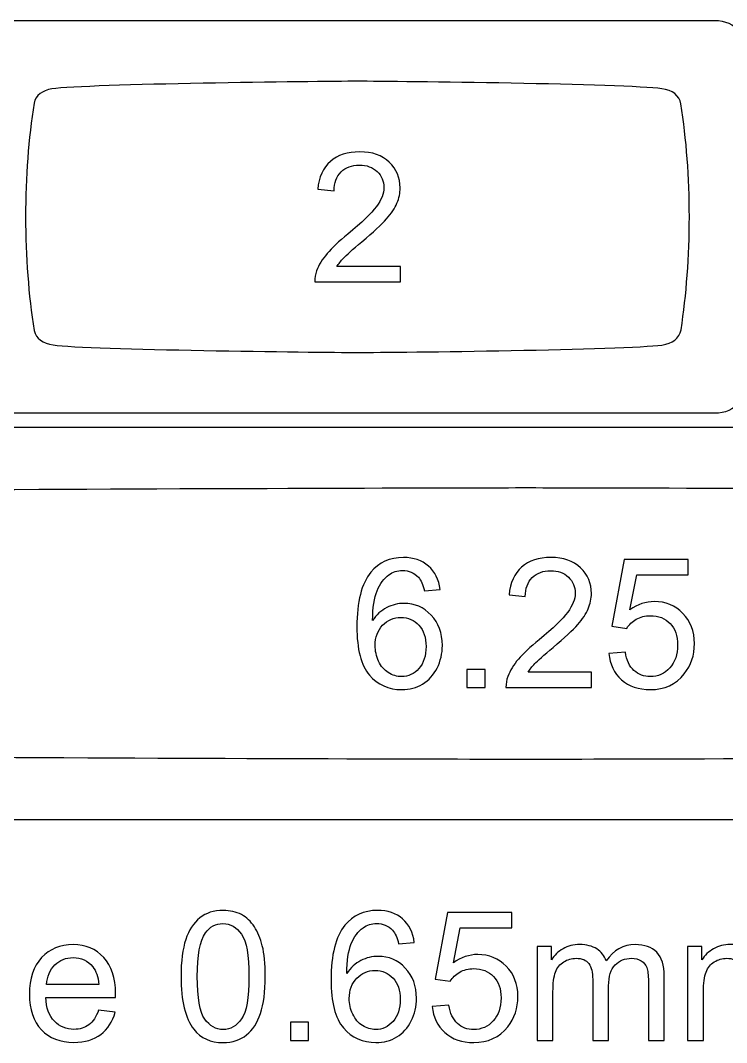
# Model space of a CAD drawing. Header units: millimetres. Extents: x -493 to 473, y -489 to 489.
# Drawn here: x -336.4 to -303.31, y 401.04 to 448.91 of the extents above; entities that cross this region are included whole.
import ezdxf

# ---------------------------------------------------------------- set-up
doc = ezdxf.new("R2010")
doc.units = ezdxf.units.MM
doc.header["$MEASUREMENT"] = 0
doc.layers.add('Layer 1', color=7, linetype='Continuous')

msp = doc.modelspace()

# ---------------------------------------------------------------- linework, layer by layer
at = {"layer": 'Layer 1', "color": 169}
for points in [[(-337.3605, 430.5147), (-337.3605, 430.5147), (-303.8531, 430.5147), (-303.8531, 430.5147), (-303.8531, 430.5147), (-302.9476, 430.5147), (-302.2068, 431.2555), (-302.2068, 432.161), (-302.2068, 432.161), (-302.2068, 432.161), (-302.2068, 447.2684), (-302.2068, 447.2684), (-302.2068, 447.2684), (-302.2068, 448.1739), (-302.9476, 448.9147), (-303.8531, 448.9147), (-303.8531, 448.9147), (-303.8531, 448.9147), (-337.3605, 448.9147), (-337.3605, 448.9147), (-337.3605, 448.9147), (-338.266, 448.9147), (-339.0068, 448.1739), (-339.0068, 447.2684), (-339.0068, 447.2684), (-339.0068, 447.2684), (-339.0068, 432.161), (-339.0068, 432.161), (-339.0068, 432.161), (-339.0068, 431.2555), (-338.266, 430.5147), (-337.3605, 430.5147)], [(-368.5793, 411.4647), (-368.5793, 411.4647), (-256.8717, 411.4647), (-256.8717, 411.4647), (-256.8717, 411.4647), (-255.9665, 411.4647), (-255.2255, 412.2055), (-255.2255, 413.111), (-255.2255, 413.111), (-255.2255, 413.111), (-255.2255, 428.2184), (-255.2255, 428.2184), (-255.2255, 428.2184), (-255.2255, 429.1239), (-255.9665, 429.8647), (-256.8717, 429.8647), (-256.8717, 429.8647), (-256.8717, 429.8647), (-368.5793, 429.8647), (-368.5793, 429.8647), (-368.5793, 429.8647), (-369.4845, 429.8647), (-370.2255, 429.1239), (-370.2255, 428.2184), (-370.2255, 428.2184), (-370.2255, 428.2184), (-370.2255, 413.111), (-370.2255, 413.111), (-370.2255, 413.111), (-370.2255, 412.2055), (-369.4845, 411.4647), (-368.5793, 411.4647)]]:
    msp.add_open_spline(points, degree=3, knots=[0, 0, 0, 0, 0.1111111, 0.1111111, 0.1111111, 0.1111111, 0.2222222, 0.2222222, 0.2222222, 0.2222222, 0.3333333, 0.3333333, 0.3333333, 0.3333333, 0.4444444, 0.4444444, 0.4444444, 0.4444444, 0.5555556, 0.5555556, 0.5555556, 0.5555556, 0.6666667, 0.6666667, 0.6666667, 0.6666667, 0.7777778, 0.7777778, 0.7777778, 0.7777778, 1, 1, 1, 1], dxfattribs=at)
at = {"layer": 'Layer 1', "color": 159}
for points in [[(-320.6068, 446.0641), (-318.7245, 446.0637), (-308.025, 445.9416), (-306.351, 445.716), (-306.351, 445.716), (-306.351, 445.716), (-306.351, 445.716), (-306.351, 445.716), (-306.351, 445.716), (-305.8424, 445.6431), (-305.5396, 445.4105), (-305.4483, 445.0058), (-305.4483, 445.0058), (-305.1956, 443.3528), (-305.0573, 441.5712), (-305.0569, 439.7136), (-305.0569, 439.7136), (-305.0565, 437.8559), (-305.1938, 436.0742), (-305.4458, 434.4213), (-305.4458, 434.4213), (-305.5366, 434.0171), (-305.839, 433.7847), (-306.3464, 433.7119), (-306.3464, 433.7119), (-308.0207, 433.4869), (-318.7319, 433.3639), (-320.6037, 433.3643), (-320.6037, 433.3643), (-322.4755, 433.3646), (-333.1909, 433.4879), (-334.8658, 433.7136), (-334.8658, 433.7136), (-334.8658, 433.7136), (-334.8657, 433.7141), (-334.8657, 433.7141), (-334.8657, 433.7141), (-335.3599, 433.7849), (-335.66, 434.0066), (-335.7601, 434.3905), (-335.7601, 434.3905), (-336.0161, 436.0527), (-336.1563, 437.8448), (-336.1567, 439.7157), (-336.1567, 439.7157), (-336.1571, 441.5866), (-336.0177, 443.3819), (-335.7621, 445.0452), (-335.7621, 445.0452), (-335.6654, 445.4121), (-335.3853, 445.63), (-334.9269, 445.7093), (-334.9269, 445.7093), (-333.2356, 445.9393), (-322.4891, 446.0645), (-320.6068, 446.0641)], [(-312.7255, 427.0141), (-308.8722, 427.0137), (-264.1516, 426.8916), (-260.7248, 426.666), (-260.7248, 426.666), (-260.7248, 426.666), (-260.7248, 426.666), (-260.7248, 426.666), (-260.7248, 426.666), (-259.6838, 426.5931), (-259.0637, 426.3605), (-258.8769, 425.9558), (-258.8769, 425.9558), (-258.3597, 424.3028), (-258.0765, 422.5212), (-258.0757, 420.6636), (-258.0757, 420.6636), (-258.0749, 418.8059), (-258.356, 417.0242), (-258.8717, 415.3713), (-258.8717, 415.3713), (-259.0578, 414.9671), (-259.6766, 414.7347), (-260.7154, 414.6619), (-260.7154, 414.6619), (-264.143, 414.4369), (-308.8874, 414.3139), (-312.7192, 414.3143), (-312.7192, 414.3143), (-316.5509, 414.3146), (-361.3041, 414.4379), (-364.7327, 414.6636), (-364.7327, 414.6636), (-364.7327, 414.6636), (-364.7325, 414.6641), (-364.7325, 414.6641), (-364.7325, 414.6641), (-365.7441, 414.7349), (-366.3585, 414.9566), (-366.5635, 415.3405), (-366.5635, 415.3405), (-367.0874, 417.0027), (-367.3745, 418.7949), (-367.3753, 420.6657), (-367.3753, 420.6657), (-367.3761, 422.5366), (-367.0908, 424.3319), (-366.5675, 425.9952), (-366.5675, 425.9952), (-366.3696, 426.3621), (-365.7963, 426.58), (-364.8578, 426.6593), (-364.8578, 426.6593), (-361.3955, 426.8893), (-316.5788, 427.0145), (-312.7255, 427.0141)]]:
    msp.add_open_spline(points, degree=3, knots=[0, 0, 0, 0, 0.0666667, 0.0666667, 0.0666667, 0.0666667, 0.1333333, 0.1333333, 0.1333333, 0.1333333, 0.2, 0.2, 0.2, 0.2, 0.2666667, 0.2666667, 0.2666667, 0.2666667, 0.3333333, 0.3333333, 0.3333333, 0.3333333, 0.4, 0.4, 0.4, 0.4, 0.4666667, 0.4666667, 0.4666667, 0.4666667, 0.5333333, 0.5333333, 0.5333333, 0.5333333, 0.6, 0.6, 0.6, 0.6, 0.6666667, 0.6666667, 0.6666667, 0.6666667, 0.7333333, 0.7333333, 0.7333333, 0.7333333, 0.8, 0.8, 0.8, 0.8, 0.8666667, 0.8666667, 0.8666667, 0.8666667, 1, 1, 1, 1], dxfattribs=at)
at = {"layer": 'Layer 1', "color": 132}
for points, knots in [([(-318.5974, 437.3817), (-318.5974, 437.3817), (-318.5974, 436.6705), (-318.5974, 436.6705), (-318.5974, 436.6705), (-318.5974, 436.6705), (-322.6106, 436.6705), (-322.6106, 436.6705), (-322.6106, 436.6705), (-322.6162, 436.8497), (-322.5866, 437.0219), (-322.5231, 437.1884), (-322.5231, 437.1884), (-322.4201, 437.4607), (-322.255, 437.7302), (-322.0278, 437.9941), (-322.0278, 437.9941), (-321.8006, 438.258), (-321.476, 438.5628), (-321.0541, 438.9085), (-321.0541, 438.9085), (-320.398, 439.449), (-319.9521, 439.8765), (-319.7192, 440.1926), (-319.7192, 440.1926), (-319.485, 440.5087), (-319.3679, 440.8078), (-319.3679, 441.0901), (-319.3679, 441.0901), (-319.3679, 441.385), (-319.4737, 441.6333), (-319.6854, 441.8365), (-319.6854, 441.8365), (-319.897, 442.0383), (-320.1736, 442.1399), (-320.5137, 442.1399), (-320.5137, 442.1399), (-320.8735, 442.1399), (-321.1614, 442.0327), (-321.3773, 441.8182), (-321.3773, 441.8182), (-321.5932, 441.6051), (-321.7018, 441.3088), (-321.7046, 440.9292), (-321.7046, 440.9292), (-321.7046, 440.9292), (-322.4666, 441.0054), (-322.4666, 441.0054), (-322.4666, 441.0054), (-322.4144, 441.5755), (-322.2169, 442.0101), (-321.8754, 442.3093), (-321.8754, 442.3093), (-321.5325, 442.6084), (-321.0739, 442.758), (-320.4967, 442.758), (-320.4967, 442.758), (-319.9154, 442.758), (-319.4539, 442.5971), (-319.1153, 442.274), (-319.1153, 442.274), (-318.7752, 441.9508), (-318.6059, 441.5501), (-318.6059, 441.0731), (-318.6059, 441.0731), (-318.6059, 440.8304), (-318.6553, 440.5919), (-318.7554, 440.3577), (-318.7554, 440.3577), (-318.8542, 440.1221), (-319.0193, 439.8751), (-319.2493, 439.6155), (-319.2493, 439.6155), (-319.4807, 439.3572), (-319.8632, 439.0002), (-320.3966, 438.5487), (-320.3966, 438.5487), (-320.8439, 438.1733), (-321.1317, 437.9193), (-321.2587, 437.7853), (-321.2587, 437.7853), (-321.3857, 437.6512), (-321.4902, 437.5172), (-321.5734, 437.3817), (-321.5734, 437.3817), (-321.5734, 437.3817), (-318.5974, 437.3817), (-318.5974, 437.3817)], [0, 0, 0, 0, 0.0434783, 0.0434783, 0.0434783, 0.0434783, 0.0869565, 0.0869565, 0.0869565, 0.0869565, 0.1304348, 0.1304348, 0.1304348, 0.1304348, 0.173913, 0.173913, 0.173913, 0.173913, 0.2173913, 0.2173913, 0.2173913, 0.2173913, 0.2608696, 0.2608696, 0.2608696, 0.2608696, 0.3043478, 0.3043478, 0.3043478, 0.3043478, 0.3478261, 0.3478261, 0.3478261, 0.3478261, 0.3913043, 0.3913043, 0.3913043, 0.3913043, 0.4347826, 0.4347826, 0.4347826, 0.4347826, 0.4782609, 0.4782609, 0.4782609, 0.4782609, 0.5217391, 0.5217391, 0.5217391, 0.5217391, 0.5652174, 0.5652174, 0.5652174, 0.5652174, 0.6086957, 0.6086957, 0.6086957, 0.6086957, 0.6521739, 0.6521739, 0.6521739, 0.6521739, 0.6956522, 0.6956522, 0.6956522, 0.6956522, 0.7391304, 0.7391304, 0.7391304, 0.7391304, 0.7826087, 0.7826087, 0.7826087, 0.7826087, 0.826087, 0.826087, 0.826087, 0.826087, 0.8695652, 0.8695652, 0.8695652, 0.8695652, 0.9130435, 0.9130435, 0.9130435, 0.9130435, 1, 1, 1, 1]), ([(-316.7309, 422.2517), (-316.7309, 422.2517), (-317.4675, 422.1925), (-317.4675, 422.1925), (-317.4675, 422.1925), (-317.5338, 422.4846), (-317.6283, 422.6976), (-317.7511, 422.8303), (-317.7511, 422.8303), (-317.9529, 423.0434), (-318.2026, 423.1492), (-318.499, 423.1492), (-318.499, 423.1492), (-318.7375, 423.1492), (-318.9491, 423.0829), (-319.1311, 422.9502), (-319.1311, 422.9502), (-319.3654, 422.7795), (-319.5488, 422.5311), (-319.6857, 422.2038), (-319.6857, 422.2038), (-319.8212, 421.875), (-319.8917, 421.4079), (-319.8974, 420.8025), (-319.8974, 420.8025), (-319.7182, 421.0749), (-319.498, 421.2781), (-319.2384, 421.4093), (-319.2384, 421.4093), (-318.9787, 421.5419), (-318.7078, 421.6083), (-318.4228, 421.6083), (-318.4228, 421.6083), (-317.9261, 421.6083), (-317.5027, 421.4248), (-317.1528, 421.0594), (-317.1528, 421.0594), (-316.8042, 420.6939), (-316.6293, 420.2226), (-316.6293, 419.6426), (-316.6293, 419.6426), (-316.6293, 419.2616), (-316.7111, 418.9088), (-316.8748, 418.5815), (-316.8748, 418.5815), (-317.0399, 418.2541), (-317.2643, 418.0043), (-317.5521, 417.8308), (-317.5521, 417.8308), (-317.8386, 417.6572), (-318.1645, 417.5697), (-318.5286, 417.5697), (-318.5286, 417.5697), (-319.1481, 417.5697), (-319.6547, 417.7983), (-320.047, 418.2541), (-320.047, 418.2541), (-320.4378, 418.7099), (-320.634, 419.462), (-320.634, 420.509), (-320.634, 420.509), (-320.634, 421.6802), (-320.4167, 422.5325), (-319.9835, 423.0645), (-319.9835, 423.0645), (-319.6053, 423.5274), (-319.0959, 423.7588), (-318.4538, 423.7588), (-318.4538, 423.7588), (-317.9769, 423.7588), (-317.5846, 423.6247), (-317.2798, 423.358), (-317.2798, 423.358), (-316.975, 423.0913), (-316.7915, 422.723), (-316.7309, 422.2517)], [0, 0, 0, 0, 0.05, 0.05, 0.05, 0.05, 0.1, 0.1, 0.1, 0.1, 0.15, 0.15, 0.15, 0.15, 0.2, 0.2, 0.2, 0.2, 0.25, 0.25, 0.25, 0.25, 0.3, 0.3, 0.3, 0.3, 0.35, 0.35, 0.35, 0.35, 0.4, 0.4, 0.4, 0.4, 0.45, 0.45, 0.45, 0.45, 0.5, 0.5, 0.5, 0.5, 0.55, 0.55, 0.55, 0.55, 0.6, 0.6, 0.6, 0.6, 0.65, 0.65, 0.65, 0.65, 0.7, 0.7, 0.7, 0.7, 0.75, 0.75, 0.75, 0.75, 0.8, 0.8, 0.8, 0.8, 0.85, 0.85, 0.85, 0.85, 0.9, 0.9, 0.9, 0.9, 1, 1, 1, 1]), ([(-309.6359, 418.3825), (-309.6359, 418.3825), (-309.6359, 417.6713), (-309.6359, 417.6713), (-309.6359, 417.6713), (-309.6359, 417.6713), (-313.6491, 417.6713), (-313.6491, 417.6713), (-313.6491, 417.6713), (-313.6547, 417.8505), (-313.6251, 418.0227), (-313.5616, 418.1892), (-313.5616, 418.1892), (-313.4586, 418.4615), (-313.2935, 418.731), (-313.0663, 418.9949), (-313.0663, 418.9949), (-312.8391, 419.2588), (-312.5145, 419.5636), (-312.0926, 419.9093), (-312.0926, 419.9093), (-311.4365, 420.4498), (-310.9906, 420.8773), (-310.7577, 421.1934), (-310.7577, 421.1934), (-310.5235, 421.5095), (-310.4064, 421.8086), (-310.4064, 422.0909), (-310.4064, 422.0909), (-310.4064, 422.3858), (-310.5122, 422.6341), (-310.7239, 422.8373), (-310.7239, 422.8373), (-310.9355, 423.0391), (-311.2121, 423.1407), (-311.5522, 423.1407), (-311.5522, 423.1407), (-311.912, 423.1407), (-312.1999, 423.0335), (-312.4158, 422.819), (-312.4158, 422.819), (-312.6317, 422.6059), (-312.7403, 422.3096), (-312.7431, 421.93), (-312.7431, 421.93), (-312.7431, 421.93), (-313.5051, 422.0062), (-313.5051, 422.0062), (-313.5051, 422.0062), (-313.4529, 422.5763), (-313.2554, 423.0109), (-312.9139, 423.3101), (-312.9139, 423.3101), (-312.571, 423.6092), (-312.1124, 423.7588), (-311.5352, 423.7588), (-311.5352, 423.7588), (-310.9539, 423.7588), (-310.4924, 423.5979), (-310.1538, 423.2748), (-310.1538, 423.2748), (-309.8137, 422.9516), (-309.6444, 422.5509), (-309.6444, 422.0739), (-309.6444, 422.0739), (-309.6444, 421.8312), (-309.6938, 421.5927), (-309.7939, 421.3585), (-309.7939, 421.3585), (-309.8927, 421.1229), (-310.0578, 420.8759), (-310.2878, 420.6163), (-310.2878, 420.6163), (-310.5192, 420.358), (-310.9017, 420.001), (-311.4351, 419.5495), (-311.4351, 419.5495), (-311.8824, 419.1741), (-312.1702, 418.9201), (-312.2972, 418.7861), (-312.2972, 418.7861), (-312.4242, 418.652), (-312.5287, 418.518), (-312.6119, 418.3825), (-312.6119, 418.3825), (-312.6119, 418.3825), (-309.6359, 418.3825), (-309.6359, 418.3825)], [0, 0, 0, 0, 0.0434783, 0.0434783, 0.0434783, 0.0434783, 0.0869565, 0.0869565, 0.0869565, 0.0869565, 0.1304348, 0.1304348, 0.1304348, 0.1304348, 0.173913, 0.173913, 0.173913, 0.173913, 0.2173913, 0.2173913, 0.2173913, 0.2173913, 0.2608696, 0.2608696, 0.2608696, 0.2608696, 0.3043478, 0.3043478, 0.3043478, 0.3043478, 0.3478261, 0.3478261, 0.3478261, 0.3478261, 0.3913043, 0.3913043, 0.3913043, 0.3913043, 0.4347826, 0.4347826, 0.4347826, 0.4347826, 0.4782609, 0.4782609, 0.4782609, 0.4782609, 0.5217391, 0.5217391, 0.5217391, 0.5217391, 0.5652174, 0.5652174, 0.5652174, 0.5652174, 0.6086957, 0.6086957, 0.6086957, 0.6086957, 0.6521739, 0.6521739, 0.6521739, 0.6521739, 0.6956522, 0.6956522, 0.6956522, 0.6956522, 0.7391304, 0.7391304, 0.7391304, 0.7391304, 0.7826087, 0.7826087, 0.7826087, 0.7826087, 0.826087, 0.826087, 0.826087, 0.826087, 0.8695652, 0.8695652, 0.8695652, 0.8695652, 0.9130435, 0.9130435, 0.9130435, 0.9130435, 1, 1, 1, 1]), ([(-308.8302, 419.263), (-308.8302, 419.263), (-308.0513, 419.3223), (-308.0513, 419.3223), (-308.0513, 419.3223), (-307.9934, 418.9427), (-307.8594, 418.6577), (-307.6505, 418.4657), (-307.6505, 418.4657), (-307.4417, 418.2753), (-307.1863, 418.1793), (-306.8857, 418.1793), (-306.8857, 418.1793), (-306.5231, 418.1793), (-306.2197, 418.3148), (-305.9727, 418.5843), (-305.9727, 418.5843), (-305.7272, 418.8552), (-305.6044, 419.2136), (-305.6044, 419.6595), (-305.6044, 419.6595), (-305.6044, 420.0843), (-305.7215, 420.4187), (-305.9572, 420.6642), (-305.9572, 420.6642), (-306.1929, 420.9098), (-306.5047, 421.0325), (-306.8928, 421.0325), (-306.8928, 421.0325), (-307.1341, 421.0325), (-307.35, 420.9775), (-307.5419, 420.8674), (-307.5419, 420.8674), (-307.7324, 420.7574), (-307.8819, 420.6149), (-307.992, 420.4399), (-307.992, 420.4399), (-307.992, 420.4399), (-308.6947, 420.5415), (-308.6947, 420.5415), (-308.6947, 420.5415), (-308.6947, 420.5415), (-308.1105, 423.6572), (-308.1105, 423.6572), (-308.1105, 423.6572), (-308.1105, 423.6572), (-305.1049, 423.6572), (-305.1049, 423.6572), (-305.1049, 423.6572), (-305.1049, 423.6572), (-305.1049, 422.946), (-305.1049, 422.946), (-305.1049, 422.946), (-305.1049, 422.946), (-307.5165, 422.946), (-307.5165, 422.946), (-307.5165, 422.946), (-307.5165, 422.946), (-307.8396, 421.3105), (-307.8396, 421.3105), (-307.8396, 421.3105), (-307.477, 421.5659), (-307.096, 421.6929), (-306.698, 421.6929), (-306.698, 421.6929), (-306.1703, 421.6929), (-305.7244, 421.5095), (-305.3617, 421.1426), (-305.3617, 421.1426), (-304.9991, 420.7757), (-304.817, 420.3044), (-304.817, 419.7287), (-304.817, 419.7287), (-304.817, 419.1798), (-304.9765, 418.7056), (-305.2954, 418.3063), (-305.2954, 418.3063), (-305.6834, 417.8152), (-306.214, 417.5697), (-306.8857, 417.5697), (-306.8857, 417.5697), (-307.436, 417.5697), (-307.8848, 417.7249), (-308.2333, 418.034), (-308.2333, 418.034), (-308.5818, 418.343), (-308.7808, 418.7522), (-308.8302, 419.263)], [0, 0, 0, 0, 0.0434783, 0.0434783, 0.0434783, 0.0434783, 0.0869565, 0.0869565, 0.0869565, 0.0869565, 0.1304348, 0.1304348, 0.1304348, 0.1304348, 0.173913, 0.173913, 0.173913, 0.173913, 0.2173913, 0.2173913, 0.2173913, 0.2173913, 0.2608696, 0.2608696, 0.2608696, 0.2608696, 0.3043478, 0.3043478, 0.3043478, 0.3043478, 0.3478261, 0.3478261, 0.3478261, 0.3478261, 0.3913043, 0.3913043, 0.3913043, 0.3913043, 0.4347826, 0.4347826, 0.4347826, 0.4347826, 0.4782609, 0.4782609, 0.4782609, 0.4782609, 0.5217391, 0.5217391, 0.5217391, 0.5217391, 0.5652174, 0.5652174, 0.5652174, 0.5652174, 0.6086957, 0.6086957, 0.6086957, 0.6086957, 0.6521739, 0.6521739, 0.6521739, 0.6521739, 0.6956522, 0.6956522, 0.6956522, 0.6956522, 0.7391304, 0.7391304, 0.7391304, 0.7391304, 0.7826087, 0.7826087, 0.7826087, 0.7826087, 0.826087, 0.826087, 0.826087, 0.826087, 0.8695652, 0.8695652, 0.8695652, 0.8695652, 0.9130435, 0.9130435, 0.9130435, 0.9130435, 1, 1, 1, 1]), ([(-319.7788, 419.6356), (-319.7788, 419.3787), (-319.7238, 419.1332), (-319.6152, 418.899), (-319.6152, 418.899), (-319.5065, 418.6647), (-319.3541, 418.4869), (-319.1608, 418.3642), (-319.1608, 418.3642), (-318.966, 418.2414), (-318.76, 418.1793), (-318.5413, 418.1793), (-318.5413, 418.1793), (-318.2238, 418.1793), (-317.9529, 418.3063), (-317.7285, 418.5603), (-317.7285, 418.5603), (-317.5041, 418.8143), (-317.3913, 419.1586), (-317.3913, 419.5946), (-317.3913, 419.5946), (-317.3913, 420.0137), (-317.5027, 420.3439), (-317.7243, 420.5852), (-317.7243, 420.5852), (-317.9458, 420.8265), (-318.228, 420.9479), (-318.5709, 420.9479), (-318.5709, 420.9479), (-318.9068, 420.9479), (-319.1932, 420.8265), (-319.4275, 420.5852), (-319.4275, 420.5852), (-319.6617, 420.3439), (-319.7788, 420.0278), (-319.7788, 419.6356)], [0, 0, 0, 0, 0.1, 0.1, 0.1, 0.1, 0.2, 0.2, 0.2, 0.2, 0.3, 0.3, 0.3, 0.3, 0.4, 0.4, 0.4, 0.4, 0.5, 0.5, 0.5, 0.5, 0.6, 0.6, 0.6, 0.6, 0.7, 0.7, 0.7, 0.7, 0.8, 0.8, 0.8, 0.8, 1, 1, 1, 1]), ([(-315.4764, 417.6713), (-315.4764, 417.6713), (-315.4764, 418.518), (-315.4764, 418.518), (-315.4764, 418.518), (-315.4764, 418.518), (-314.6298, 418.518), (-314.6298, 418.518), (-314.6298, 418.518), (-314.6298, 418.518), (-314.6298, 417.6713), (-314.6298, 417.6713), (-314.6298, 417.6713), (-314.6298, 417.6713), (-315.4764, 417.6713), (-315.4764, 417.6713)], [0, 0, 0, 0, 0.2, 0.2, 0.2, 0.2, 0.4, 0.4, 0.4, 0.4, 0.6, 0.6, 0.6, 0.6, 1, 1, 1, 1])]:
    msp.add_open_spline(points, degree=3, knots=knots, dxfattribs=at)
at = {"layer": 'Layer 1', "color": 250}
for points, knots in [([(-328.8734, 404.1305), (-328.8734, 404.846), (-328.8, 405.4245), (-328.6533, 405.862), (-328.6533, 405.862), (-328.5051, 406.3008), (-328.2864, 406.6381), (-327.9957, 406.8737), (-327.9957, 406.8737), (-327.7064, 407.1094), (-327.3409, 407.2265), (-326.9007, 407.2265), (-326.9007, 407.2265), (-326.5761, 407.2265), (-326.2911, 407.1616), (-326.0441, 407.0303), (-326.0441, 407.0303), (-325.7986, 406.8991), (-325.5954, 406.71), (-325.4374, 406.4631), (-325.4374, 406.4631), (-325.2793, 406.2175), (-325.1552, 405.917), (-325.0648, 405.5628), (-325.0648, 405.5628), (-324.9731, 405.2086), (-324.928, 404.7302), (-324.928, 404.1305), (-324.928, 404.1305), (-324.928, 403.4193), (-325.0013, 402.8436), (-325.1467, 402.4062), (-325.1467, 402.4062), (-325.292, 401.9673), (-325.5108, 401.6301), (-325.8014, 401.393), (-325.8014, 401.393), (-326.0907, 401.1559), (-326.4576, 401.0374), (-326.9007, 401.0374), (-326.9007, 401.0374), (-327.4835, 401.0374), (-327.9421, 401.2448), (-328.2751, 401.6611), (-328.2751, 401.6611), (-328.6744, 402.1691), (-328.8734, 402.9918), (-328.8734, 404.1305)], [0, 0, 0, 0, 0.0769231, 0.0769231, 0.0769231, 0.0769231, 0.1538462, 0.1538462, 0.1538462, 0.1538462, 0.2307692, 0.2307692, 0.2307692, 0.2307692, 0.3076923, 0.3076923, 0.3076923, 0.3076923, 0.3846154, 0.3846154, 0.3846154, 0.3846154, 0.4615385, 0.4615385, 0.4615385, 0.4615385, 0.5384615, 0.5384615, 0.5384615, 0.5384615, 0.6153846, 0.6153846, 0.6153846, 0.6153846, 0.6923077, 0.6923077, 0.6923077, 0.6923077, 0.7692308, 0.7692308, 0.7692308, 0.7692308, 0.8461538, 0.8461538, 0.8461538, 0.8461538, 1, 1, 1, 1]), ([(-317.9431, 405.7194), (-317.9431, 405.7194), (-318.6797, 405.6602), (-318.6797, 405.6602), (-318.6797, 405.6602), (-318.746, 405.9523), (-318.8405, 406.1653), (-318.9633, 406.298), (-318.9633, 406.298), (-319.1651, 406.5111), (-319.4148, 406.6169), (-319.7112, 406.6169), (-319.7112, 406.6169), (-319.9497, 406.6169), (-320.1613, 406.5506), (-320.3433, 406.4179), (-320.3433, 406.4179), (-320.5776, 406.2472), (-320.761, 405.9988), (-320.8979, 405.6715), (-320.8979, 405.6715), (-321.0334, 405.3427), (-321.1039, 404.8756), (-321.1096, 404.2702), (-321.1096, 404.2702), (-320.9304, 404.5426), (-320.7102, 404.7458), (-320.4506, 404.877), (-320.4506, 404.877), (-320.1909, 405.0096), (-319.92, 405.076), (-319.635, 405.076), (-319.635, 405.076), (-319.1383, 405.076), (-318.7149, 404.8925), (-318.365, 404.5271), (-318.365, 404.5271), (-318.0164, 404.1616), (-317.8415, 403.6903), (-317.8415, 403.1103), (-317.8415, 403.1103), (-317.8415, 402.7293), (-317.9233, 402.3765), (-318.087, 402.0492), (-318.087, 402.0492), (-318.2521, 401.7218), (-318.4765, 401.472), (-318.7643, 401.2985), (-318.7643, 401.2985), (-319.0508, 401.1249), (-319.3767, 401.0374), (-319.7408, 401.0374), (-319.7408, 401.0374), (-320.3603, 401.0374), (-320.8669, 401.266), (-321.2592, 401.7218), (-321.2592, 401.7218), (-321.65, 402.1776), (-321.8462, 402.9297), (-321.8462, 403.9767), (-321.8462, 403.9767), (-321.8462, 405.1479), (-321.6289, 406.0002), (-321.1957, 406.5322), (-321.1957, 406.5322), (-320.8175, 406.9951), (-320.3081, 407.2265), (-319.666, 407.2265), (-319.666, 407.2265), (-319.1891, 407.2265), (-318.7968, 407.0924), (-318.492, 406.8257), (-318.492, 406.8257), (-318.1872, 406.559), (-318.0037, 406.1907), (-317.9431, 405.7194)], [0, 0, 0, 0, 0.05, 0.05, 0.05, 0.05, 0.1, 0.1, 0.1, 0.1, 0.15, 0.15, 0.15, 0.15, 0.2, 0.2, 0.2, 0.2, 0.25, 0.25, 0.25, 0.25, 0.3, 0.3, 0.3, 0.3, 0.35, 0.35, 0.35, 0.35, 0.4, 0.4, 0.4, 0.4, 0.45, 0.45, 0.45, 0.45, 0.5, 0.5, 0.5, 0.5, 0.55, 0.55, 0.55, 0.55, 0.6, 0.6, 0.6, 0.6, 0.65, 0.65, 0.65, 0.65, 0.7, 0.7, 0.7, 0.7, 0.75, 0.75, 0.75, 0.75, 0.8, 0.8, 0.8, 0.8, 0.85, 0.85, 0.85, 0.85, 0.9, 0.9, 0.9, 0.9, 1, 1, 1, 1]), ([(-317.1035, 402.7307), (-317.1035, 402.7307), (-316.3246, 402.79), (-316.3246, 402.79), (-316.3246, 402.79), (-316.2667, 402.4104), (-316.1327, 402.1254), (-315.9238, 401.9334), (-315.9238, 401.9334), (-315.715, 401.743), (-315.4596, 401.647), (-315.159, 401.647), (-315.159, 401.647), (-314.7964, 401.647), (-314.493, 401.7825), (-314.246, 402.052), (-314.246, 402.052), (-314.0005, 402.3229), (-313.8777, 402.6813), (-313.8777, 403.1272), (-313.8777, 403.1272), (-313.8777, 403.552), (-313.9948, 403.8864), (-314.2305, 404.1319), (-314.2305, 404.1319), (-314.4662, 404.3775), (-314.778, 404.5002), (-315.1661, 404.5002), (-315.1661, 404.5002), (-315.4074, 404.5002), (-315.6233, 404.4452), (-315.8152, 404.3351), (-315.8152, 404.3351), (-316.0057, 404.2251), (-316.1552, 404.0826), (-316.2653, 403.9076), (-316.2653, 403.9076), (-316.2653, 403.9076), (-316.968, 404.0092), (-316.968, 404.0092), (-316.968, 404.0092), (-316.968, 404.0092), (-316.3838, 407.1249), (-316.3838, 407.1249), (-316.3838, 407.1249), (-316.3838, 407.1249), (-313.3782, 407.1249), (-313.3782, 407.1249), (-313.3782, 407.1249), (-313.3782, 407.1249), (-313.3782, 406.4137), (-313.3782, 406.4137), (-313.3782, 406.4137), (-313.3782, 406.4137), (-315.7898, 406.4137), (-315.7898, 406.4137), (-315.7898, 406.4137), (-315.7898, 406.4137), (-316.1129, 404.7782), (-316.1129, 404.7782), (-316.1129, 404.7782), (-315.7503, 405.0336), (-315.3693, 405.1606), (-314.9713, 405.1606), (-314.9713, 405.1606), (-314.4436, 405.1606), (-313.9977, 404.9772), (-313.635, 404.6103), (-313.635, 404.6103), (-313.2724, 404.2434), (-313.0903, 403.7721), (-313.0903, 403.1964), (-313.0903, 403.1964), (-313.0903, 402.6475), (-313.2498, 402.1733), (-313.5687, 401.774), (-313.5687, 401.774), (-313.9567, 401.2829), (-314.4873, 401.0374), (-315.159, 401.0374), (-315.159, 401.0374), (-315.7093, 401.0374), (-316.1581, 401.1926), (-316.5066, 401.5017), (-316.5066, 401.5017), (-316.8551, 401.8107), (-317.0541, 402.2199), (-317.1035, 402.7307)], [0, 0, 0, 0, 0.0434783, 0.0434783, 0.0434783, 0.0434783, 0.0869565, 0.0869565, 0.0869565, 0.0869565, 0.1304348, 0.1304348, 0.1304348, 0.1304348, 0.173913, 0.173913, 0.173913, 0.173913, 0.2173913, 0.2173913, 0.2173913, 0.2173913, 0.2608696, 0.2608696, 0.2608696, 0.2608696, 0.3043478, 0.3043478, 0.3043478, 0.3043478, 0.3478261, 0.3478261, 0.3478261, 0.3478261, 0.3913043, 0.3913043, 0.3913043, 0.3913043, 0.4347826, 0.4347826, 0.4347826, 0.4347826, 0.4782609, 0.4782609, 0.4782609, 0.4782609, 0.5217391, 0.5217391, 0.5217391, 0.5217391, 0.5652174, 0.5652174, 0.5652174, 0.5652174, 0.6086957, 0.6086957, 0.6086957, 0.6086957, 0.6521739, 0.6521739, 0.6521739, 0.6521739, 0.6956522, 0.6956522, 0.6956522, 0.6956522, 0.7391304, 0.7391304, 0.7391304, 0.7391304, 0.7826087, 0.7826087, 0.7826087, 0.7826087, 0.826087, 0.826087, 0.826087, 0.826087, 0.8695652, 0.8695652, 0.8695652, 0.8695652, 0.9130435, 0.9130435, 0.9130435, 0.9130435, 1, 1, 1, 1]), ([(-328.1114, 404.1277), (-328.1114, 403.1301), (-327.9957, 402.4668), (-327.7629, 402.1395), (-327.7629, 402.1395), (-327.53, 401.8107), (-327.2422, 401.647), (-326.9007, 401.647), (-326.9007, 401.647), (-326.5592, 401.647), (-326.2713, 401.8121), (-326.0385, 402.1409), (-326.0385, 402.1409), (-325.8057, 402.4711), (-325.69, 403.1329), (-325.69, 404.1277), (-325.69, 404.1277), (-325.69, 405.1254), (-325.8057, 405.7886), (-326.0385, 406.1159), (-326.0385, 406.1159), (-326.2699, 406.4447), (-326.5606, 406.6084), (-326.9092, 406.6084), (-326.9092, 406.6084), (-327.2506, 406.6084), (-327.5244, 406.4631), (-327.729, 406.1738), (-327.729, 406.1738), (-327.9844, 405.8055), (-328.1114, 405.1225), (-328.1114, 404.1277)], [0, 0, 0, 0, 0.1111111, 0.1111111, 0.1111111, 0.1111111, 0.2222222, 0.2222222, 0.2222222, 0.2222222, 0.3333333, 0.3333333, 0.3333333, 0.3333333, 0.4444444, 0.4444444, 0.4444444, 0.4444444, 0.5555556, 0.5555556, 0.5555556, 0.5555556, 0.6666667, 0.6666667, 0.6666667, 0.6666667, 0.7777778, 0.7777778, 0.7777778, 0.7777778, 1, 1, 1, 1]), ([(-332.7341, 402.5614), (-332.7341, 402.5614), (-331.9637, 402.4598), (-331.9637, 402.4598), (-331.9637, 402.4598), (-332.0836, 402.0125), (-332.308, 401.6639), (-332.6354, 401.417), (-332.6354, 401.417), (-332.9627, 401.17), (-333.3804, 401.0459), (-333.8898, 401.0459), (-333.8898, 401.0459), (-334.5305, 401.0459), (-335.0385, 401.2434), (-335.4138, 401.6385), (-335.4138, 401.6385), (-335.7892, 402.0322), (-335.9768, 402.5868), (-335.9768, 403.2994), (-335.9768, 403.2994), (-335.9768, 404.036), (-335.7877, 404.6089), (-335.4082, 405.0153), (-335.4082, 405.0153), (-335.0286, 405.4231), (-334.5361, 405.6263), (-333.9307, 405.6263), (-333.9307, 405.6263), (-333.3451, 405.6263), (-332.8668, 405.4273), (-332.4957, 405.028), (-332.4957, 405.028), (-332.1245, 404.6287), (-331.9383, 404.067), (-331.9383, 403.3431), (-331.9383, 403.3431), (-331.9383, 403.2994), (-331.9397, 403.2331), (-331.9425, 403.1456), (-331.9425, 403.1456), (-331.9425, 403.1456), (-335.2148, 403.1456), (-335.2148, 403.1456), (-335.2148, 403.1456), (-335.1866, 402.6644), (-335.0512, 402.2947), (-334.8056, 402.0393), (-334.8056, 402.0393), (-334.5615, 401.7839), (-334.2553, 401.6555), (-333.8898, 401.6555), (-333.8898, 401.6555), (-333.6175, 401.6555), (-333.3846, 401.7274), (-333.1927, 401.8714), (-333.1927, 401.8714), (-332.9994, 402.0153), (-332.847, 402.2453), (-332.7341, 402.5614)], [0, 0, 0, 0, 0.0625, 0.0625, 0.0625, 0.0625, 0.125, 0.125, 0.125, 0.125, 0.1875, 0.1875, 0.1875, 0.1875, 0.25, 0.25, 0.25, 0.25, 0.3125, 0.3125, 0.3125, 0.3125, 0.375, 0.375, 0.375, 0.375, 0.4375, 0.4375, 0.4375, 0.4375, 0.5, 0.5, 0.5, 0.5, 0.5625, 0.5625, 0.5625, 0.5625, 0.625, 0.625, 0.625, 0.625, 0.6875, 0.6875, 0.6875, 0.6875, 0.75, 0.75, 0.75, 0.75, 0.8125, 0.8125, 0.8125, 0.8125, 0.875, 0.875, 0.875, 0.875, 1, 1, 1, 1]), ([(-312.1915, 401.139), (-312.1915, 401.139), (-312.1915, 405.5332), (-312.1915, 405.5332), (-312.1915, 405.5332), (-312.1915, 405.5332), (-311.5226, 405.5332), (-311.5226, 405.5332), (-311.5226, 405.5332), (-311.5226, 405.5332), (-311.5226, 404.9123), (-311.5226, 404.9123), (-311.5226, 404.9123), (-311.3858, 405.1268), (-311.2023, 405.3003), (-310.9737, 405.4302), (-310.9737, 405.4302), (-310.7451, 405.5614), (-310.4855, 405.6263), (-310.1934, 405.6263), (-310.1934, 405.6263), (-309.8688, 405.6263), (-309.6021, 405.5586), (-309.3947, 405.4245), (-309.3947, 405.4245), (-309.1873, 405.289), (-309.0405, 405.1014), (-308.9559, 404.8587), (-308.9559, 404.8587), (-308.6059, 405.3709), (-308.1529, 405.6263), (-307.5941, 405.6263), (-307.5941, 405.6263), (-307.1567, 405.6263), (-306.8194, 405.5064), (-306.5852, 405.2651), (-306.5852, 405.2651), (-306.3496, 405.0238), (-306.231, 404.6526), (-306.231, 404.1517), (-306.231, 404.1517), (-306.231, 404.1517), (-306.231, 401.139), (-306.231, 401.139), (-306.231, 401.139), (-306.231, 401.139), (-306.9761, 401.139), (-306.9761, 401.139), (-306.9761, 401.139), (-306.9761, 401.139), (-306.9761, 403.9048), (-306.9761, 403.9048), (-306.9761, 403.9048), (-306.9761, 404.2011), (-307.0015, 404.4156), (-307.0495, 404.5468), (-307.0495, 404.5468), (-307.0974, 404.678), (-307.1849, 404.7825), (-307.3133, 404.8629), (-307.3133, 404.8629), (-307.4403, 404.9433), (-307.5899, 404.9828), (-307.7607, 404.9828), (-307.7607, 404.9828), (-308.0711, 404.9828), (-308.3279, 404.8798), (-308.5325, 404.6752), (-308.5325, 404.6752), (-308.7371, 404.4692), (-308.8387, 404.1404), (-308.8387, 403.6889), (-308.8387, 403.6889), (-308.8387, 403.6889), (-308.8387, 401.139), (-308.8387, 401.139), (-308.8387, 401.139), (-308.8387, 401.139), (-309.5838, 401.139), (-309.5838, 401.139), (-309.5838, 401.139), (-309.5838, 401.139), (-309.5838, 403.9908), (-309.5838, 403.9908), (-309.5838, 403.9908), (-309.5838, 404.321), (-309.6445, 404.5694), (-309.7658, 404.7345), (-309.7658, 404.7345), (-309.8872, 404.8996), (-310.0861, 404.9828), (-310.3613, 404.9828), (-310.3613, 404.9828), (-310.5702, 404.9828), (-310.7635, 404.9278), (-310.9413, 404.8177), (-310.9413, 404.8177), (-311.1191, 404.7077), (-311.2475, 404.5468), (-311.3279, 404.3337), (-311.3279, 404.3337), (-311.4069, 404.1221), (-311.4464, 403.8159), (-311.4464, 403.4165), (-311.4464, 403.4165), (-311.4464, 403.4165), (-311.4464, 401.139), (-311.4464, 401.139), (-311.4464, 401.139), (-311.4464, 401.139), (-312.1915, 401.139), (-312.1915, 401.139)], [0, 0, 0, 0, 0.0344828, 0.0344828, 0.0344828, 0.0344828, 0.0689655, 0.0689655, 0.0689655, 0.0689655, 0.1034483, 0.1034483, 0.1034483, 0.1034483, 0.137931, 0.137931, 0.137931, 0.137931, 0.1724138, 0.1724138, 0.1724138, 0.1724138, 0.2068966, 0.2068966, 0.2068966, 0.2068966, 0.2413793, 0.2413793, 0.2413793, 0.2413793, 0.2758621, 0.2758621, 0.2758621, 0.2758621, 0.3103448, 0.3103448, 0.3103448, 0.3103448, 0.3448276, 0.3448276, 0.3448276, 0.3448276, 0.3793103, 0.3793103, 0.3793103, 0.3793103, 0.4137931, 0.4137931, 0.4137931, 0.4137931, 0.4482759, 0.4482759, 0.4482759, 0.4482759, 0.4827586, 0.4827586, 0.4827586, 0.4827586, 0.5172414, 0.5172414, 0.5172414, 0.5172414, 0.5517241, 0.5517241, 0.5517241, 0.5517241, 0.5862069, 0.5862069, 0.5862069, 0.5862069, 0.6206897, 0.6206897, 0.6206897, 0.6206897, 0.6551724, 0.6551724, 0.6551724, 0.6551724, 0.6896552, 0.6896552, 0.6896552, 0.6896552, 0.7241379, 0.7241379, 0.7241379, 0.7241379, 0.7586207, 0.7586207, 0.7586207, 0.7586207, 0.7931034, 0.7931034, 0.7931034, 0.7931034, 0.8275862, 0.8275862, 0.8275862, 0.8275862, 0.862069, 0.862069, 0.862069, 0.862069, 0.8965517, 0.8965517, 0.8965517, 0.8965517, 0.9310345, 0.9310345, 0.9310345, 0.9310345, 1, 1, 1, 1]), ([(-305.1388, 401.139), (-305.1388, 401.139), (-305.1388, 405.5332), (-305.1388, 405.5332), (-305.1388, 405.5332), (-305.1388, 405.5332), (-304.4699, 405.5332), (-304.4699, 405.5332), (-304.4699, 405.5332), (-304.4699, 405.5332), (-304.4699, 404.9123), (-304.4699, 404.9123), (-304.4699, 404.9123), (-304.3331, 405.1268), (-304.1496, 405.3003), (-303.921, 405.4302), (-303.921, 405.4302), (-303.6924, 405.5614), (-303.4328, 405.6263), (-303.1407, 405.6263), (-303.1407, 405.6263), (-302.8161, 405.6263), (-302.5494, 405.5586), (-302.342, 405.4245), (-302.342, 405.4245), (-302.1346, 405.289), (-301.9878, 405.1014), (-301.9032, 404.8587), (-301.9032, 404.8587), (-301.5532, 405.3709), (-301.1002, 405.6263), (-300.5414, 405.6263), (-300.5414, 405.6263), (-300.104, 405.6263), (-299.7667, 405.5064), (-299.5325, 405.2651), (-299.5325, 405.2651), (-299.2969, 405.0238), (-299.1783, 404.6526), (-299.1783, 404.1517), (-299.1783, 404.1517), (-299.1783, 404.1517), (-299.1783, 401.139), (-299.1783, 401.139), (-299.1783, 401.139), (-299.1783, 401.139), (-299.9234, 401.139), (-299.9234, 401.139), (-299.9234, 401.139), (-299.9234, 401.139), (-299.9234, 403.9048), (-299.9234, 403.9048), (-299.9234, 403.9048), (-299.9234, 404.2011), (-299.9488, 404.4156), (-299.9968, 404.5468), (-299.9968, 404.5468), (-300.0447, 404.678), (-300.1322, 404.7825), (-300.2606, 404.8629), (-300.2606, 404.8629), (-300.3876, 404.9433), (-300.5372, 404.9828), (-300.708, 404.9828), (-300.708, 404.9828), (-301.0184, 404.9828), (-301.2752, 404.8798), (-301.4798, 404.6752), (-301.4798, 404.6752), (-301.6844, 404.4692), (-301.786, 404.1404), (-301.786, 403.6889), (-301.786, 403.6889), (-301.786, 403.6889), (-301.786, 401.139), (-301.786, 401.139), (-301.786, 401.139), (-301.786, 401.139), (-302.5311, 401.139), (-302.5311, 401.139), (-302.5311, 401.139), (-302.5311, 401.139), (-302.5311, 403.9908), (-302.5311, 403.9908), (-302.5311, 403.9908), (-302.5311, 404.321), (-302.5918, 404.5694), (-302.7131, 404.7345), (-302.7131, 404.7345), (-302.8345, 404.8996), (-303.0334, 404.9828), (-303.3086, 404.9828), (-303.3086, 404.9828), (-303.5175, 404.9828), (-303.7108, 404.9278), (-303.8886, 404.8177), (-303.8886, 404.8177), (-304.0664, 404.7077), (-304.1948, 404.5468), (-304.2752, 404.3337), (-304.2752, 404.3337), (-304.3542, 404.1221), (-304.3937, 403.8159), (-304.3937, 403.4165), (-304.3937, 403.4165), (-304.3937, 403.4165), (-304.3937, 401.139), (-304.3937, 401.139), (-304.3937, 401.139), (-304.3937, 401.139), (-305.1388, 401.139), (-305.1388, 401.139)], [0, 0, 0, 0, 0.0344828, 0.0344828, 0.0344828, 0.0344828, 0.0689655, 0.0689655, 0.0689655, 0.0689655, 0.1034483, 0.1034483, 0.1034483, 0.1034483, 0.137931, 0.137931, 0.137931, 0.137931, 0.1724138, 0.1724138, 0.1724138, 0.1724138, 0.2068966, 0.2068966, 0.2068966, 0.2068966, 0.2413793, 0.2413793, 0.2413793, 0.2413793, 0.2758621, 0.2758621, 0.2758621, 0.2758621, 0.3103448, 0.3103448, 0.3103448, 0.3103448, 0.3448276, 0.3448276, 0.3448276, 0.3448276, 0.3793103, 0.3793103, 0.3793103, 0.3793103, 0.4137931, 0.4137931, 0.4137931, 0.4137931, 0.4482759, 0.4482759, 0.4482759, 0.4482759, 0.4827586, 0.4827586, 0.4827586, 0.4827586, 0.5172414, 0.5172414, 0.5172414, 0.5172414, 0.5517241, 0.5517241, 0.5517241, 0.5517241, 0.5862069, 0.5862069, 0.5862069, 0.5862069, 0.6206897, 0.6206897, 0.6206897, 0.6206897, 0.6551724, 0.6551724, 0.6551724, 0.6551724, 0.6896552, 0.6896552, 0.6896552, 0.6896552, 0.7241379, 0.7241379, 0.7241379, 0.7241379, 0.7586207, 0.7586207, 0.7586207, 0.7586207, 0.7931034, 0.7931034, 0.7931034, 0.7931034, 0.8275862, 0.8275862, 0.8275862, 0.8275862, 0.862069, 0.862069, 0.862069, 0.862069, 0.8965517, 0.8965517, 0.8965517, 0.8965517, 0.9310345, 0.9310345, 0.9310345, 0.9310345, 1, 1, 1, 1]), ([(-335.1725, 403.7552), (-335.1725, 403.7552), (-332.7257, 403.7552), (-332.7257, 403.7552), (-332.7257, 403.7552), (-332.7581, 404.1249), (-332.8527, 404.4015), (-333.0065, 404.5863), (-333.0065, 404.5863), (-333.2421, 404.8728), (-333.5497, 405.0167), (-333.9265, 405.0167), (-333.9265, 405.0167), (-334.268, 405.0167), (-334.5544, 404.9024), (-334.7873, 404.6738), (-334.7873, 404.6738), (-335.0187, 404.4452), (-335.1471, 404.139), (-335.1725, 403.7552)], [0, 0, 0, 0, 0.1666667, 0.1666667, 0.1666667, 0.1666667, 0.3333333, 0.3333333, 0.3333333, 0.3333333, 0.5, 0.5, 0.5, 0.5, 0.6666667, 0.6666667, 0.6666667, 0.6666667, 1, 1, 1, 1]), ([(-320.991, 403.1033), (-320.991, 402.8464), (-320.936, 402.6009), (-320.8274, 402.3667), (-320.8274, 402.3667), (-320.7187, 402.1324), (-320.5663, 401.9546), (-320.373, 401.8319), (-320.373, 401.8319), (-320.1782, 401.7091), (-319.9722, 401.647), (-319.7535, 401.647), (-319.7535, 401.647), (-319.436, 401.647), (-319.1651, 401.774), (-318.9407, 402.028), (-318.9407, 402.028), (-318.7163, 402.282), (-318.6035, 402.6263), (-318.6035, 403.0623), (-318.6035, 403.0623), (-318.6035, 403.4814), (-318.7149, 403.8116), (-318.9365, 404.0529), (-318.9365, 404.0529), (-319.158, 404.2942), (-319.4402, 404.4156), (-319.7831, 404.4156), (-319.7831, 404.4156), (-320.119, 404.4156), (-320.4054, 404.2942), (-320.6397, 404.0529), (-320.6397, 404.0529), (-320.8739, 403.8116), (-320.991, 403.4955), (-320.991, 403.1033)], [0, 0, 0, 0, 0.1, 0.1, 0.1, 0.1, 0.2, 0.2, 0.2, 0.2, 0.3, 0.3, 0.3, 0.3, 0.4, 0.4, 0.4, 0.4, 0.5, 0.5, 0.5, 0.5, 0.6, 0.6, 0.6, 0.6, 0.7, 0.7, 0.7, 0.7, 0.8, 0.8, 0.8, 0.8, 1, 1, 1, 1]), ([(-323.7497, 401.139), (-323.7497, 401.139), (-323.7497, 401.9857), (-323.7497, 401.9857), (-323.7497, 401.9857), (-323.7497, 401.9857), (-322.9031, 401.9857), (-322.9031, 401.9857), (-322.9031, 401.9857), (-322.9031, 401.9857), (-322.9031, 401.139), (-322.9031, 401.139), (-322.9031, 401.139), (-322.9031, 401.139), (-323.7497, 401.139), (-323.7497, 401.139)], [0, 0, 0, 0, 0.2, 0.2, 0.2, 0.2, 0.4, 0.4, 0.4, 0.4, 0.6, 0.6, 0.6, 0.6, 1, 1, 1, 1])]:
    msp.add_open_spline(points, degree=3, knots=knots, dxfattribs=at)

doc.saveas('drawing.dxf')
